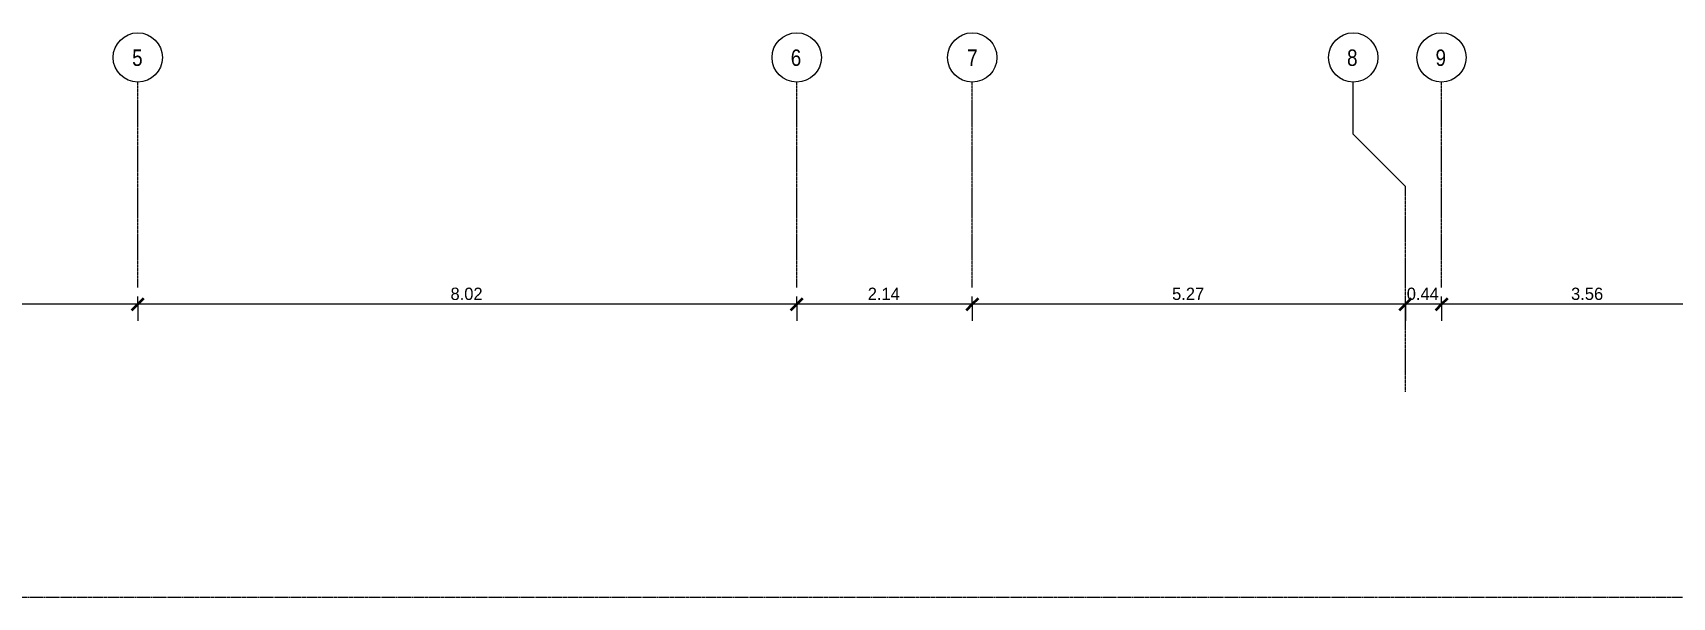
# Model space of a CAD drawing. Header units: centimetres. Extents: x -13467 to 3766, y -437 to 1921.
# Drawn here: x -11485 to -9491, y 1235 to 1921 of the extents above; entities that cross this region are included whole.
import ezdxf

# ---------------------------------------------------------------- set-up
doc = ezdxf.new("R2010")
doc.units = ezdxf.units.CM
doc.linetypes.add('Centre', pattern=[3.175, 0.635, -0.475, 1.59, -0.475])
doc.linetypes.add('Grid Line', pattern=[2.2225, 1.27, -0.3175, 0.3175, -0.3175])
for name, color, linetype, lineweight in [('A-ANNO-DIMS', 7, 'Continuous', 9), ('A-ANNO-DIMS-100', 7, 'Continuous', 9), ('A-FLOR-LEVL', 7, 'Continuous', 9), ('S-GRID', 7, 'Continuous', 9), ('S-GRID-IDEN', 7, 'Continuous', 9)]:
    doc.layers.add(name, color=color, linetype=linetype, lineweight=lineweight)
doc.styles.add('Century Gothic_1', font='GOTHIC.TTF', dxfattribs={"height": 15})
doc.styles.add('Saira Condensed', font='SairaCondensed-Regular.ttf', dxfattribs={"height": 20})
doc.dimstyles.new('FCA_N_Cotas_E100', dxfattribs={"dimscale": 30.48, "dimtxt": 15.662524, "dimasz": 0.492126, "dimexe": 0.656168, "dimexo": 0.656168, "dimgap": 0.032808, "dimtad": 1, "dimlfac": 0.01, "dimrnd": 0.01, "dimzin": 0, "dimdsep": 46, "dimtxsty": 'Century Gothic_1', "dimblk1": 'OBLIQUE', "dimblk2": 'OBLIQUE', "dimsah": 1, "dimcen": 0.09, "dimdle": 0.656168, "dimazin": 2, "dimtfac": 1, "dimtdec": 4, "dimtix": 1, "dimtmove": 0, "dimatfit": 3, "dimfxl": 1, "dimtvp": 1, "dimtolj": 1, "dimtzin": 0, "dimarcsym": 2})

# ---------------------------------------------------------------- blocks, each defined once
blk = doc.blocks.new('Grid - 3mm-1939417-Sección 1-1')
at = {"layer": 'S-GRID-IDEN', "color": 253, "true_color": 0xaaaaaa}
blk.add_circle((-11357.4, 1891.3), 30, dxfattribs=at)
blk = doc.blocks.new('DIMBLOCK5-Sección 1-1')
at = {"layer": 'A-ANNO-DIMS-100'}
for p, q in [((-9771.4, 1591), (-9771.4, 1600.3)), ((-9415.3, 1591), (-9415.3, 1600.3)), ((-9415.3, 1591), (-9771.4, 1591)), ((-9771.4, 1591), (-9771.4, 1571)), ((-9415.3, 1591), (-9415.3, 1571))]:
    blk.add_line(p, q, dxfattribs=at)
at = {"layer": 'A-ANNO-DIMS-100', "lineweight": 35}
for p, q in [((-9771.4, 1591), (-9763.9, 1598.5)), ((-9415.3, 1591), (-9407.8, 1598.5)), ((-9771.4, 1591), (-9778.9, 1583.5)), ((-9415.3, 1591), (-9422.8, 1583.5))]:
    blk.add_line(p, q, dxfattribs=at)
at = {"layer": 'A-ANNO-DIMS-100', "color": 0, "insert": (-9613.8, 1611.2), "char_height": 15, "width": 48.927, "attachment_point": 1, "line_spacing_factor": 0.984502, "style": 'Century Gothic_1'}
blk.add_mtext('3.56', dxfattribs=at)
blk = doc.blocks.new('_Oblique')
at = {"color": 0, "linetype": 'ByBlock', "lineweight": -2}
blk.add_line((-0.5, -0.5), (0.5, 0.5), dxfattribs=at)
blk = doc.blocks.new('DIMBLOCK6-Sección 1-1')
at = {"layer": 'A-ANNO-DIMS-100'}
for p, q in [((-9815.3, 1591), (-9815.3, 1600.3)), ((-9771.4, 1591), (-9771.4, 1600.3)), ((-9771.4, 1591), (-9815.3, 1591)), ((-9815.3, 1591), (-9815.3, 1571)), ((-9771.4, 1591), (-9771.4, 1571))]:
    blk.add_line(p, q, dxfattribs=at)
at = {"layer": 'A-ANNO-DIMS-100', "lineweight": 35}
for p, q in [((-9815.3, 1591), (-9807.8, 1598.5)), ((-9771.4, 1591), (-9763.9, 1598.5)), ((-9815.3, 1591), (-9822.8, 1583.5)), ((-9771.4, 1591), (-9778.9, 1583.5))]:
    blk.add_line(p, q, dxfattribs=at)
at = {"layer": 'A-ANNO-DIMS-100', "color": 0, "insert": (-9813.7, 1611.2), "char_height": 15, "width": 48.927, "attachment_point": 1, "line_spacing_factor": 0.984502, "style": 'Century Gothic_1'}
blk.add_mtext('0.44', dxfattribs=at)
blk = doc.blocks.new('DIMBLOCK7-Sección 1-1')
at = {"layer": 'A-ANNO-DIMS-100'}
for p, q in [((-10342.2, 1591), (-10342.2, 1600.3)), ((-9815.3, 1591), (-9815.3, 1600.3)), ((-9815.3, 1591), (-10342.2, 1591)), ((-10342.2, 1591), (-10342.2, 1571)), ((-9815.3, 1591), (-9815.3, 1571))]:
    blk.add_line(p, q, dxfattribs=at)
at = {"layer": 'A-ANNO-DIMS-100', "lineweight": 35}
for p, q in [((-10342.2, 1591), (-10334.7, 1598.5)), ((-9815.3, 1591), (-9807.8, 1598.5)), ((-10342.2, 1591), (-10349.7, 1583.5)), ((-9815.3, 1591), (-9822.8, 1583.5))]:
    blk.add_line(p, q, dxfattribs=at)
at = {"layer": 'A-ANNO-DIMS-100', "color": 0, "insert": (-10099.2, 1611.2), "char_height": 15, "width": 48.927, "attachment_point": 1, "line_spacing_factor": 0.984502, "style": 'Century Gothic_1'}
blk.add_mtext('5.27', dxfattribs=at)
blk = doc.blocks.new('DIMBLOCK8-Sección 1-1')
at = {"layer": 'A-ANNO-DIMS-100'}
for p, q in [((-10555.8, 1591), (-10555.8, 1600.3)), ((-10342.2, 1591), (-10342.2, 1600.3)), ((-10342.2, 1591), (-10555.8, 1591)), ((-10555.8, 1591), (-10555.8, 1571)), ((-10342.2, 1591), (-10342.2, 1571))]:
    blk.add_line(p, q, dxfattribs=at)
at = {"layer": 'A-ANNO-DIMS-100', "lineweight": 35}
for p, q in [((-10555.8, 1591), (-10548.3, 1598.5)), ((-10342.2, 1591), (-10334.7, 1598.5)), ((-10555.8, 1591), (-10563.3, 1583.5)), ((-10342.2, 1591), (-10349.7, 1583.5))]:
    blk.add_line(p, q, dxfattribs=at)
at = {"layer": 'A-ANNO-DIMS-100', "color": 0, "insert": (-10469.4, 1611.2), "char_height": 15, "width": 48.927, "attachment_point": 1, "line_spacing_factor": 0.984502, "style": 'Century Gothic_1'}
blk.add_mtext('2.14', dxfattribs=at)
blk = doc.blocks.new('DIMBLOCK9-Sección 1-1')
at = {"layer": 'A-ANNO-DIMS-100'}
for p, q in [((-11357.4, 1591), (-11357.4, 1600.3)), ((-10555.8, 1591), (-10555.8, 1600.3)), ((-10555.8, 1591), (-11357.4, 1591)), ((-11357.4, 1591), (-11357.4, 1571)), ((-10555.8, 1591), (-10555.8, 1571))]:
    blk.add_line(p, q, dxfattribs=at)
at = {"layer": 'A-ANNO-DIMS-100', "lineweight": 35}
for p, q in [((-11357.4, 1591), (-11349.9, 1598.5)), ((-10555.8, 1591), (-10548.3, 1598.5)), ((-11357.4, 1591), (-11364.9, 1583.5)), ((-10555.8, 1591), (-10563.3, 1583.5))]:
    blk.add_line(p, q, dxfattribs=at)
at = {"layer": 'A-ANNO-DIMS-100', "color": 0, "insert": (-10977, 1611.2), "char_height": 15, "width": 48.927, "attachment_point": 1, "line_spacing_factor": 0.984502, "style": 'Century Gothic_1'}
blk.add_mtext('8.02', dxfattribs=at)
blk = doc.blocks.new('DIMBLOCK10-Sección 1-1')
at = {"layer": 'A-ANNO-DIMS-100'}
for p, q in [((-12456.4, 1591), (-12456.4, 1600.3)), ((-11357.4, 1591), (-11357.4, 1600.3)), ((-11357.4, 1591), (-12456.4, 1591)), ((-12456.4, 1591), (-12456.4, 1571)), ((-11357.4, 1591), (-11357.4, 1571))]:
    blk.add_line(p, q, dxfattribs=at)
at = {"layer": 'A-ANNO-DIMS-100', "lineweight": 35}
for p, q in [((-12456.4, 1591), (-12448.9, 1598.5)), ((-11357.4, 1591), (-11349.9, 1598.5)), ((-12456.4, 1591), (-12463.9, 1583.5)), ((-11357.4, 1591), (-11364.9, 1583.5))]:
    blk.add_line(p, q, dxfattribs=at)
at = {"layer": 'A-ANNO-DIMS-100', "color": 0, "insert": (-11933.1, 1611.2), "char_height": 15, "width": 62.948, "attachment_point": 1, "line_spacing_factor": 0.984502, "style": 'Century Gothic_1'}
blk.add_mtext('10.99', dxfattribs=at)

msp = doc.modelspace()

# ---------------------------------------------------------------- linework, layer by layer
at = {"layer": 'A-FLOR-LEVL', "color": 253, "linetype": 'Centre', "true_color": 0xaaaaaa}
msp.add_line((-13466.939, 1234.505), (-6213.529, 1234.505), dxfattribs=at)
at = {"layer": 'S-GRID', "color": 253, "linetype": 'Grid Line', "true_color": 0xaaaaaa}
for p, q in [((-11357.354, 1611.334), (-11357.354, 1861.334)), ((-10555.8, 1611.334), (-10555.8, 1861.334)), ((-10342.235, 1611.334), (-10342.235, 1861.334)), ((-9771.395, 1611.334), (-9771.395, 1861.334)), ((-9815.299, 1484.334), (-9815.299, 1734.334))]:
    msp.add_line(p, q, dxfattribs=at)
at = {"layer": 'S-GRID', "color": 253, "true_color": 0xaaaaaa}
for p, q in [((-9878.799, 1797.834), (-9878.799, 1861.334)), ((-9815.299, 1734.334), (-9878.799, 1797.834))]:
    msp.add_line(p, q, dxfattribs=at)

# ---------------------------------------------------------------- block references
at = {"layer": 'S-GRID-IDEN', "color": 253, "true_color": 0xaaaaaa}
for p in [(0, 0), (801.554, 0), (1015.119, 0), (1478.555, 0), (1585.959, 0)]:
    msp.add_blockref('Grid - 3mm-1939417-Sección 1-1', p, dxfattribs=at)

# ---------------------------------------------------------------- texts
at = {"layer": 'S-GRID-IDEN', "color": 253, "true_color": 0xaaaaaa, "char_height": 20, "attachment_point": 1, "style": 'Saira Condensed'}
for s, insert, width in [('5', (-11364.278, 1901.014), 16.03375), ('6', (-10563.073, 1901.014), 16.83544), ('7', (-10348.509, 1901.014), 14.43037), ('8', (-9886.373, 1901.014), 17.63712), ('9', (-9778.669, 1901.014), 16.83544)]:
    msp.add_mtext(s, dxfattribs=dict(at, insert=insert, width=width))

# ---------------------------------------------------------------- dimensions: what is measured, and where the dimension line sits
at = {"layer": 'A-ANNO-DIMS'}
for base, p1, p2, override, picture, middle in [((-12456.389, 1590.956), (-11357.354, 1580.349), (-12456.389, 1580.349), {"dimpost": '<>', "dimfxl": 1099.035067}, 'DIMBLOCK10-Sección 1-1', (-11906.872, 1599.833)), ((-11357.354, 1590.956), (-10555.8, 1580.349), (-11357.354, 1580.349), {"dimpost": '<>', "dimfxl": 801.554435}, 'DIMBLOCK9-Sección 1-1', (-10956.577, 1599.833)), ((-10555.8, 1590.956), (-10342.235, 1580.349), (-10555.8, 1580.349), {"dimpost": '<>', "dimfxl": 213.564613}, 'DIMBLOCK8-Sección 1-1', (-10449.017, 1599.787)), ((-10342.235, 1590.956), (-9815.299, 1580.349), (-10342.235, 1580.349), {"dimpost": '<>', "dimfxl": 526.93624}, 'DIMBLOCK7-Sección 1-1', (-10078.767, 1599.833)), ((-9815.299, 1590.956), (-9771.395, 1580.349), (-9815.299, 1580.349), {"dimpost": '<>', "dimfxl": 43.9037}, 'DIMBLOCK6-Sección 1-1', (-9793.347, 1599.833)), ((-9771.395, 1590.956), (-9415.334, 1580.349), (-9771.395, 1580.349), {"dimpost": '<>', "dimfxl": 356.060665}, 'DIMBLOCK5-Sección 1-1', (-9593.365, 1599.833))]:
    dim = msp.add_linear_dim(base=base, p1=p1, p2=p2, dimstyle='FCA_N_Cotas_E100', override=override, dxfattribs=at)
    dim.commit()
    dim.dimension.update_dxf_attribs({"geometry": picture, "text_midpoint": middle})

doc.saveas('drawing.dxf')
